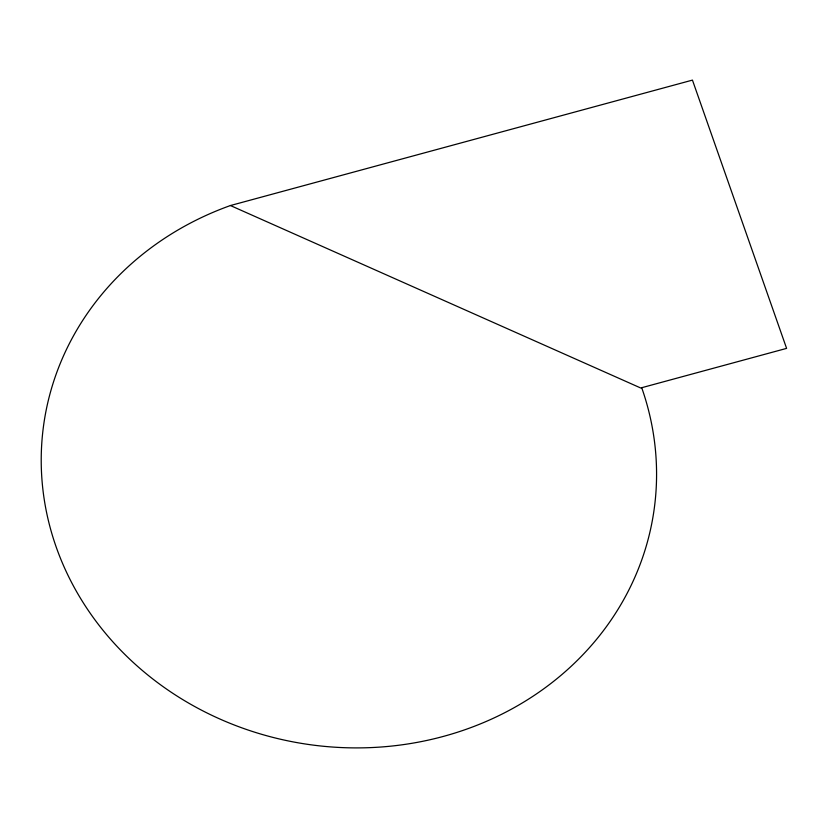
<?xml version="1.0" encoding="UTF-8"?>
<svg xmlns="http://www.w3.org/2000/svg" width="828" height="828" viewBox="0 0 828 828"><rect width="100%" height="100%" fill="white"/><g stroke="black" fill="none" stroke-linecap="round" stroke-linejoin="round"><path stroke-width="1.24" d="M230.422 205.541L692.446 80.109L786.6 348.381L640.696 387.99L230.422 205.541A308.151 280.185 7.6 0 0 61.758 561.487A308.151 280.185 7.6 0 0 451.446 734.105A308.151 280.185 7.6 0 0 641.71 387.711"/></g></svg>
